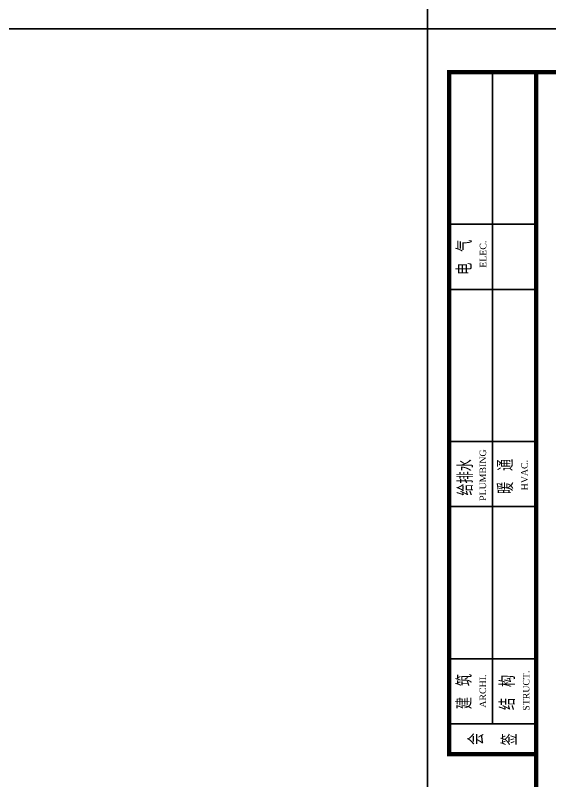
# Model space of a CAD drawing. Extents: x 14207793 to 14719554, y -1675802 to -1228715.
# Drawn here: x 14469955 to 14482255, y -1338001 to -1320381 of the extents above; entities that cross this region are included whole.
import ezdxf

# ---------------------------------------------------------------- set-up
doc = ezdxf.new("R2010")
doc.units = 0
doc.header["$LTSCALE"] = 500
doc.header["$MEASUREMENT"] = 0
doc.layers.get('0').update_dxf_attribs({"linetype": 'CONTINUOUS'})
doc.layers.add('PUB_TITLE', color=4, linetype='CONTINUOUS')
doc.styles.add('GHF', font='TIMES.TTF')
doc.styles.add('HZ', font='txt', dxfattribs={"width": 0.8, "bigfont": 'hztxt'})

msp = doc.modelspace()

# ---------------------------------------------------------------- linework, layer by layer
at = {"color": 4}
for p, q in [((14479942.5, -1321692.5), (14481942.5, -1321692.5)), ((14480942.5, -1336692.5), (14480942.5, -1321692.5)), ((14481942.5, -1325192.5), (14479942.5, -1325192.5)), ((14481942.5, -1326692.5), (14479942.5, -1326692.5)), ((14481942.5, -1330192.5), (14479942.5, -1330192.5)), ((14481942.5, -1331692.5), (14479942.5, -1331692.5)), ((14481942.5, -1335192.5), (14479942.5, -1335192.5)), ((14481942.5, -1336692.5), (14479942.5, -1336692.5)), ((14481942.5, -1337392.5), (14479942.5, -1337392.5))]:
    msp.add_line(p, q, dxfattribs=at)
at = {"color": 6}
msp.add_lwpolyline([(14466430, -1306817.5), (14479442.5, -1306817.5), (14479442.5, -1320692.5), (14466430, -1320692.5)], close=True, dxfattribs=at)
at = {"color": 4, "const_width": 100, "elevation": 1000}
msp.add_lwpolyline([(14479942.5, -1321692.5), (14481942.5, -1321692.5), (14481942.5, -1337392.5), (14479942.5, -1337392.5)], close=True, dxfattribs=at)
at = {"layer": 'PUB_TITLE'}
msp.add_lwpolyline([(14479442.5, -1362692.5), (14538842.5, -1362692.5), (14538842.5, -1320692.5), (14479442.5, -1320692.5)], close=True, dxfattribs=at)
at = {"layer": 'PUB_TITLE', "const_width": 100}
msp.add_lwpolyline([(14481942.5, -1361692.5), (14537842.5, -1361692.5), (14537842.5, -1321692.5), (14481942.5, -1321692.5)], close=True, dxfattribs=at)

# ---------------------------------------------------------------- texts
at = {"color": 2, "style": 'HZ', "width": 0.8}
for s, p in [('电 气', (14480466.68, -1326355.3)), ('给排水', (14480491.98, -1331439.64)), ('暖 通', (14481415.37, -1331401.48)), ('建 筑', (14480465.73, -1336355.53)), ('结 构', (14481460.34, -1336375.67)), ('会', (14480736.78, -1337179.7)), ('签', (14481507.1, -1337189.23))]:
    msp.add_text(s, height=350, rotation=90, dxfattribs=at).set_placement(p)
at = {"color": 2, "style": 'GHF'}
for s, p in [('ELEC.', (14480795.96, -1326191.68)), ('PLUMBING', (14480792.33, -1331559.59)), ('HVAC.', (14481749.24, -1331315.34)), ('ARCHI.', (14480791.36, -1336320.26)), ('STRUCT.', (14481788.74, -1336390.78))]:
    msp.add_text(s, height=150, rotation=90, dxfattribs=at).set_placement(p)

doc.saveas('drawing.dxf')
